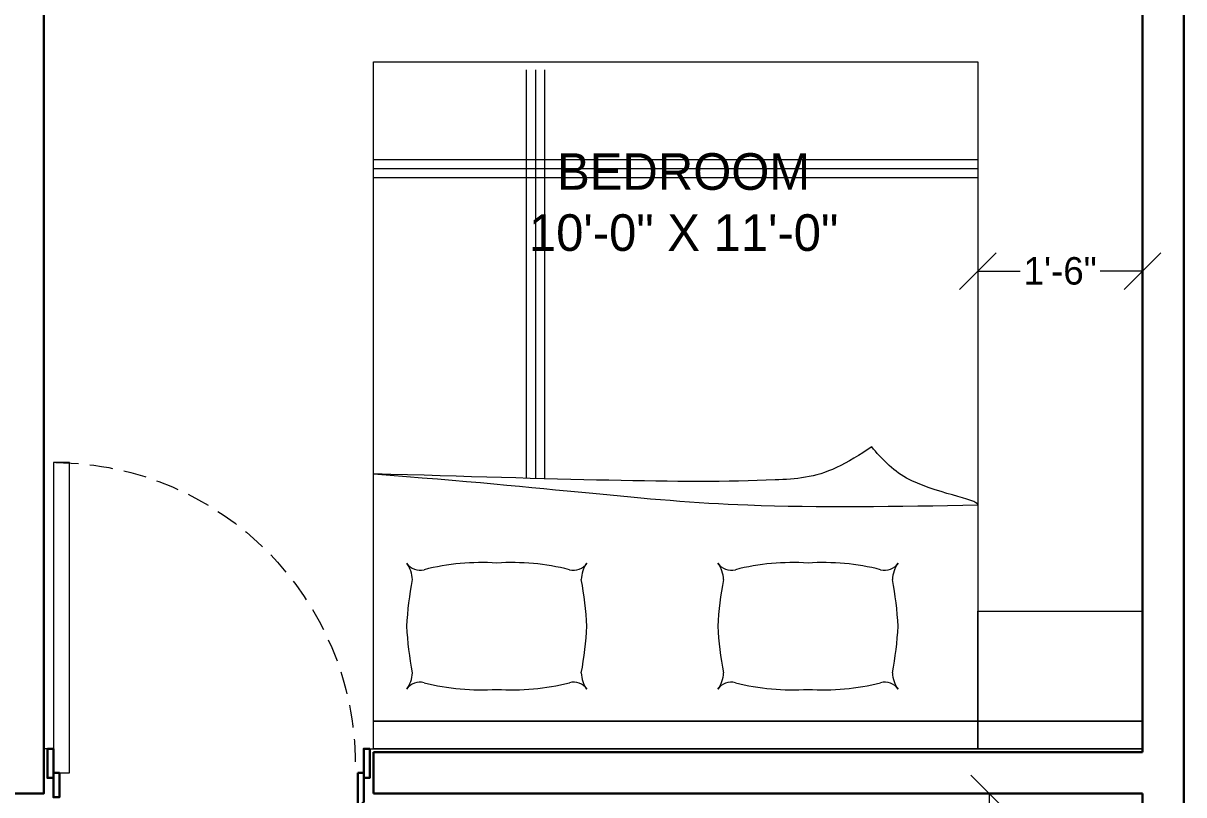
# Model space of a CAD drawing. Header units: inches. Extents: x 50354 to 53215, y -7830 to -6529.
# Drawn here: x 50704.7 to 50831.4, y -6783.2 to -6698.9 of the extents above; entities that cross this region are included whole.
import ezdxf

# ---------------------------------------------------------------- set-up
doc = ezdxf.new("R2010")
doc.units = ezdxf.units.IN
doc.header["$MEASUREMENT"] = 0
doc.header["$PDMODE"] = 2
doc.linetypes.add('HIDDEN', pattern=[0.375, 0.25, -0.125])
for name, color, linetype, lineweight in [('door', 251, 'Continuous', 9), ('FUR', 252, 'Continuous', 18), ('wall', 7, 'Continuous', 30)]:
    doc.layers.add(name, color=color, linetype=linetype, lineweight=lineweight)
doc.layers.add('FUNITURE', color=7, linetype='Continuous', lineweight=15, true_color=0x7d7673)
doc.layers.add('granite', color=16, linetype='Continuous')
doc.layers.add('TEXT', color=7, linetype='Continuous')
doc.styles.get("Standard").update_dxf_attribs({"font": 'ARLRDBD.TTF', "height": 3})
doc.dimstyles.get("Standard").update_dxf_attribs({"dimtxt": 3, "dimasz": 4, "dimexe": 0, "dimexo": 0, "dimgap": 0, "dimtad": 0, "dimdec": 1, "dimzin": 3, "dimdsep": 46, "dimlunit": 4, "dimtxsty": 'Standard', "dimblk": 'OBLIQUE', "dimcen": 0, "dimclrd": 69, "dimclre": 251, "dimclrt": 7, "dimadec": 0, "dimazin": 0, "dimtfac": 0.65, "dimtdec": 1, "dimtofl": 0, "dimtmove": 0, "dimatfit": 3, "dimldrblk": 'OPEN30', "dimfxl": 1, "dimfrac": 1, "dimtolj": 1, "dimtzin": 0, "dimlwd": 15, "dimlwe": 5, "dimarcsym": 1})
doc.dimstyles.new('STANDARD$0', dxfattribs={"dimscale": 0, "dimtxt": 7, "dimasz": 4, "dimexe": 4, "dimexo": 4, "dimgap": 0, "dimtad": 1, "dimtoh": 1, "dimdec": 3, "dimzin": 3, "dimdsep": 46, "dimlunit": 4, "dimtxsty": 'Standard', "dimblk": 'DOT', "dimcen": 0.09, "dimadec": 0, "dimazin": 0, "dimtfac": 1, "dimtdec": 3, "dimtofl": 0, "dimtmove": 0, "dimatfit": 3, "dimfxl": 1, "dimtolj": 1, "dimtzin": 0, "dimlwd": -1, "dimlwe": -1, "dimarcsym": 0})

# ---------------------------------------------------------------- blocks, each defined once
blk = doc.blocks.new('_Oblique')
at = {"color": 0, "linetype": 'ByBlock', "lineweight": -2}
blk.add_line((-0.5, -0.5), (0.5, 0.5), dxfattribs=at)
blk = doc.blocks.new('*D172')
at = {"layer": 'Defpoints', "color": 0, "ltscale": 20, "transparency": 16777216}
for p in [(50810.2, -6783.05), (50826.94, -6783.05), (50826.02, -6802.97)]:
    blk.add_point(p, dxfattribs=at)
at = {"layer": 'FUNITURE', "color": 251, "lineweight": 5, "ltscale": 20, "transparency": 16777216}
for p, q in [((50826.94, -6783.05), (50810.2, -6783.05)), ((50826.02, -6802.97), (50810.2, -6802.97))]:
    blk.add_line(p, q, dxfattribs=at)
at = {"layer": 'FUNITURE', "color": 69, "lineweight": 15, "ltscale": 20, "transparency": 16777216}
for p, q in [((50810.2, -6783.05), (50810.2, -6788.63)), ((50810.2, -6802.97), (50810.2, -6797.39))]:
    blk.add_line(p, q, dxfattribs=at)
at = {"layer": 'FUNITURE', "color": 69, "lineweight": 15, "ltscale": 20, "transparency": 16777216, "xscale": 4, "yscale": 4, "zscale": 4}
for p, rotation in [((50810.2, -6783.05), 90), ((50810.2, -6802.97), 270)]:
    blk.add_blockref('_Oblique', p, dxfattribs=dict(at, rotation=rotation))
at = {"layer": 'FUNITURE', "color": 7, "ltscale": 20, "transparency": 16777216, "insert": (50810.2, -6793.01), "char_height": 3, "attachment_point": 5, "rotation": 90}
blk.add_mtext('\\A1;1\'-8"', dxfattribs=at)
blk = doc.blocks.new('_Open30')
at = {"color": 0, "linetype": 'ByBlock', "lineweight": -2}
for p, q in [((-1, 0.268), (0, 0)), ((0, 0), (-1, -0.268)), ((0, 0), (-1, 0))]:
    blk.add_line(p, q, dxfattribs=at)
blk = doc.blocks.new('*D403')
at = {"layer": 'Defpoints', "color": 0, "transparency": 16777216}
for p in [(50808.94, -6726), (50826.94, -6726), (50826.94, -6726)]:
    blk.add_point(p, dxfattribs=at)
at = {"layer": 'wall', "color": 69, "lineweight": 15, "transparency": 16777216}
for p, q in [((50808.94, -6726), (50813.56, -6726)), ((50826.94, -6726), (50822.31, -6726))]:
    blk.add_line(p, q, dxfattribs=at)
at = {"layer": 'wall', "color": 69, "lineweight": 15, "transparency": 16777216, "xscale": 4, "yscale": 4, "zscale": 4, "rotation": 180}
blk.add_blockref('_Oblique', (50808.94, -6726), dxfattribs=at)
at = {"layer": 'wall', "color": 69, "lineweight": 15, "transparency": 16777216, "xscale": 4, "yscale": 4, "zscale": 4}
blk.add_blockref('_Oblique', (50826.94, -6726), dxfattribs=at)
at = {"layer": 'wall', "color": 7, "transparency": 16777216, "insert": (50817.94, -6726), "char_height": 3, "attachment_point": 5}
blk.add_mtext('\\A1;1\'-6"', dxfattribs=at)
blk = doc.blocks.new('A$C614923fe')
at = {"layer": 'door', "color": 252}
blk.add_lwpolyline([(-0.47, -0.46), (-2.22, -0.46), (-2.22, 33.44, 0.009223), (-0.47, 33.44)], format="xyb", close=True, dxfattribs=at)
at = {"layer": 'FUNITURE', "linetype": 'HIDDEN', "ltscale": 10}
blk.add_arc((-0.47, 0.47), 32.96, 90.434, 180, dxfattribs=at)
blk = doc.blocks.new('A$Ce8dab729')
at = {"layer": 'FUR'}
for p, q in [((16.73, 29.61), (16.73, 74.12)), ((17.72, 29.58), (17.72, 74.12)), ((18.7, 29.54), (18.7, 74.12)), ((66, 64.28), (0, 64.28)), ((66, 63.3), (0, 63.3)), ((66, 62.31), (0, 62.31))]:
    blk.add_line(p, q, dxfattribs=at)
at = {"layer": 'FUR', "ltscale": 20}
for points in [[(66, 75), (66, 3), (0, 3), (0, 75)], [(66, 3), (66, 0), (0, 0), (0, 3)]]:
    blk.add_lwpolyline(points, close=True, dxfattribs=at)
at = {"layer": 'FUR'}
for centre, radius, start, end in [((11.79, -5.19), 25.51, 86.222, 104.1828), ((15.15, -5.19), 25.51, 75.8172, 93.778), ((45.78, -5.19), 25.51, 86.222, 104.1828), ((49.14, -5.19), 25.51, 75.8172, 93.778), ((0.99, 18.35), 3.26, 1.9186, 35.887), ((5.1, 21.27), 1.79, 214.4434, 284.1828), ((21.84, 21.27), 1.79, 255.8172, 325.5566), ((25.95, 18.35), 3.26, 144.113, 178.0814), ((34.98, 18.35), 3.26, 1.9186, 35.887), ((39.09, 21.27), 1.79, 214.4434, 284.1828), ((55.83, 21.27), 1.79, 255.8172, 325.5566), ((59.94, 18.35), 3.26, 144.113, 178.0814), ((41.31, 11.39), 37.74, 169.2026, 176.9934), ((-14.37, 11.39), 37.74, 3.0066, 10.7974), ((75.3, 11.39), 37.74, 169.2026, 176.9934), ((19.61, 11.39), 37.74, 3.0066, 10.7974), ((41.31, 15.35), 37.74, 183.0066, 190.7974), ((-14.37, 15.35), 37.74, 349.2026, 356.9934), ((75.3, 15.35), 37.74, 183.0066, 190.7974), ((19.61, 15.35), 37.74, 349.2026, 356.9934), ((0.99, 8.39), 3.26, 324.113, 358.0814), ((0.99, 8.39), 3.26, 324.113, 358.0814), ((0.99, 8.39), 3.26, 324.113, 358.0814), ((25.95, 8.39), 3.26, 181.9186, 215.887), ((25.95, 8.39), 3.26, 181.9186, 215.887), ((25.95, 8.39), 3.26, 181.9186, 215.887), ((34.98, 8.39), 3.26, 324.113, 358.0814), ((34.98, 8.39), 3.26, 324.113, 358.0814), ((34.98, 8.39), 3.26, 324.113, 358.0814), ((59.94, 8.39), 3.26, 181.9186, 215.887), ((59.94, 8.39), 3.26, 181.9186, 215.887), ((59.94, 8.39), 3.26, 181.9186, 215.887), ((5.1, 5.47), 1.79, 75.8172, 145.5566), ((11.79, 31.93), 25.51, 255.8172, 273.778), ((15.15, 31.93), 25.51, 266.222, 284.1828), ((21.84, 5.47), 1.79, 34.4434, 104.1828), ((39.09, 5.47), 1.79, 75.8172, 145.5566), ((45.78, 31.93), 25.51, 255.8172, 273.778), ((49.14, 31.93), 25.51, 266.222, 284.1828), ((55.83, 5.47), 1.79, 34.4434, 104.1828)]:
    blk.add_arc(centre, radius, start, end, dxfattribs=at)
for points, knots in [([(54.42, 32.94), (53.12, 32.1), (49.28, 29.65), (36.57, 28.78), (20.31, 29.45), (0, 30)], [0, 0, 0, 0, 4.667193, 13.734324, 55.09667, 55.09667, 55.09667, 55.09667]), ([(66, 26.61), (66.06, 27.25), (58.45, 28.27), (55.49, 31.7), (54.42, 32.94)], [0, 0, 0, 0, 8.68982, 13.565889, 13.565889, 13.565889, 13.565889]), ([(0, 30), (19.89, 28.53), (35.49, 26.08), (57.21, 26.46), (66, 26.61)], [0, 0, 0, 0, 39.822879, 66.149382, 66.149382, 66.149382, 66.149382])]:
    blk.add_open_spline(points, degree=3, knots=knots, dxfattribs=at)

msp = doc.modelspace()

# ---------------------------------------------------------------- linework, layer by layer
at = {"layer": 'FUNITURE', "ltscale": 20}
for points in [[(50707.33931, -6778.15013), (50706.93931, -6778.15013)], [(50742.53931, -6778.15013), (50826.93931, -6778.15013)]]:
    msp.add_lwpolyline(points, dxfattribs=at)
at = {"layer": 'FUR', "ltscale": 20}
for points in [[(50808.93931, -6763.15013), (50826.93931, -6763.15013), (50826.93931, -6775.15013), (50808.93931, -6775.15013)], [(50808.93931, -6775.15013), (50826.93931, -6775.15013), (50826.93931, -6778.15013), (50808.93931, -6778.15013)]]:
    msp.add_lwpolyline(points, close=True, dxfattribs=at)
at = {"layer": 'granite', "lineweight": 30}
for points in [[(50707.33931, -6778.15013), (50707.98931, -6778.15013), (50707.98931, -6781.34829), (50707.33931, -6781.34829)], [(50742.53931, -6778.15013), (50741.88931, -6778.15013), (50741.88931, -6781.34829), (50742.53931, -6781.34829)], [(50708.63931, -6780.80013), (50707.98931, -6780.80013), (50707.98931, -6783.45013), (50708.63931, -6783.45013)], [(50741.23931, -6780.80013), (50741.88931, -6780.80013), (50741.88931, -6783.97013), (50741.23931, -6784.62013)]]:
    msp.add_lwpolyline(points, close=True, dxfattribs=at)
at = {"layer": 'wall', "ltscale": 20}
for p, q in [((50826.93931, -6642.05013), (50826.93931, -6778.55013)), ((50831.43931, -6642.05013), (50831.43931, -6783.05013)), ((50742.93931, -6778.55013), (50742.93931, -6783.05013)), ((50826.93931, -6778.55013), (50742.93931, -6778.55013)), ((50826.93931, -6783.05013), (50742.93931, -6783.05013)), ((50826.93931, -6783.05013), (50826.93931, -6795.05013)), ((50831.43931, -6783.05013), (50831.43931, -6795.05013)), ((50831.43931, -6783.05013), (50831.43931, -6783.05013))]:
    msp.add_line(p, q, dxfattribs=at)
msp.add_lwpolyline([(50760.93931, -6622.55013), (50706.93931, -6622.55013), (50706.93931, -6783.05013), (50702.43931, -6783.05013), (50702.43931, -6622.55013)], dxfattribs=at)

# ---------------------------------------------------------------- block references
at = {"layer": 'FUNITURE', "ltscale": 20, "xscale": -1}
msp.add_blockref('A$C614923fe', (50707.51931, -6780.33865), dxfattribs=at)
at = {"layer": 'FUR', "ltscale": 20}
msp.add_blockref('A$Ce8dab729', (50742.93931, -6778.15013), dxfattribs=at)

# ---------------------------------------------------------------- texts
at = {"layer": 'TEXT', "ltscale": 20, "insert": (50776.81791, -6718.49485), "char_height": 4, "attachment_point": 5}
msp.add_mtext_dynamic_manual_height_columns('BEDROOM \\P10\'-0" X 11\'-0"', width=36.9601878, gutter_width=1.15, heights=[0], dxfattribs=at)

# ---------------------------------------------------------------- dimensions: what is measured, and where the dimension line sits
at = {"layer": 'FUNITURE', "ltscale": 20}
dim = msp.add_linear_dim(base=(50810.20279, -6783.05013), p1=(50826.01931, -6802.97013), p2=(50826.93931, -6783.05013), angle=90, dimstyle='Standard', override={"dimtmove": 1}, dxfattribs=at)
dim.commit()
dim.dimension.update_dxf_attribs({"geometry": '*D172', "text_midpoint": (50810.20279, -6793.01013)})
at = {"layer": 'wall', "color": 3}
dim = msp.add_aligned_dim(p1=(50808.93931, -6725.99671), p2=(50826.93931, -6725.99671), distance=0, dimstyle='STANDARD$0', override={"dimscale": 1, "dimtxt": 3, "dimexe": 0, "dimexo": 0, "dimtad": 0, "dimtoh": 0, "dimdec": 1, "dimblk": 'Oblique', "dimcen": 0, "dimclrd": 69, "dimclre": 251, "dimclrt": 7, "dimtfac": 0.65, "dimtdec": 1, "dimldrblk": 'Open30', "dimfrac": 1, "dimlwd": 15, "dimlwe": 5, "dimarcsym": 1}, dxfattribs=at)
dim.commit()
dim.dimension.update_dxf_attribs({"geometry": '*D403', "text_midpoint": (50817.93931, -6725.99671)})

doc.saveas('drawing.dxf')
